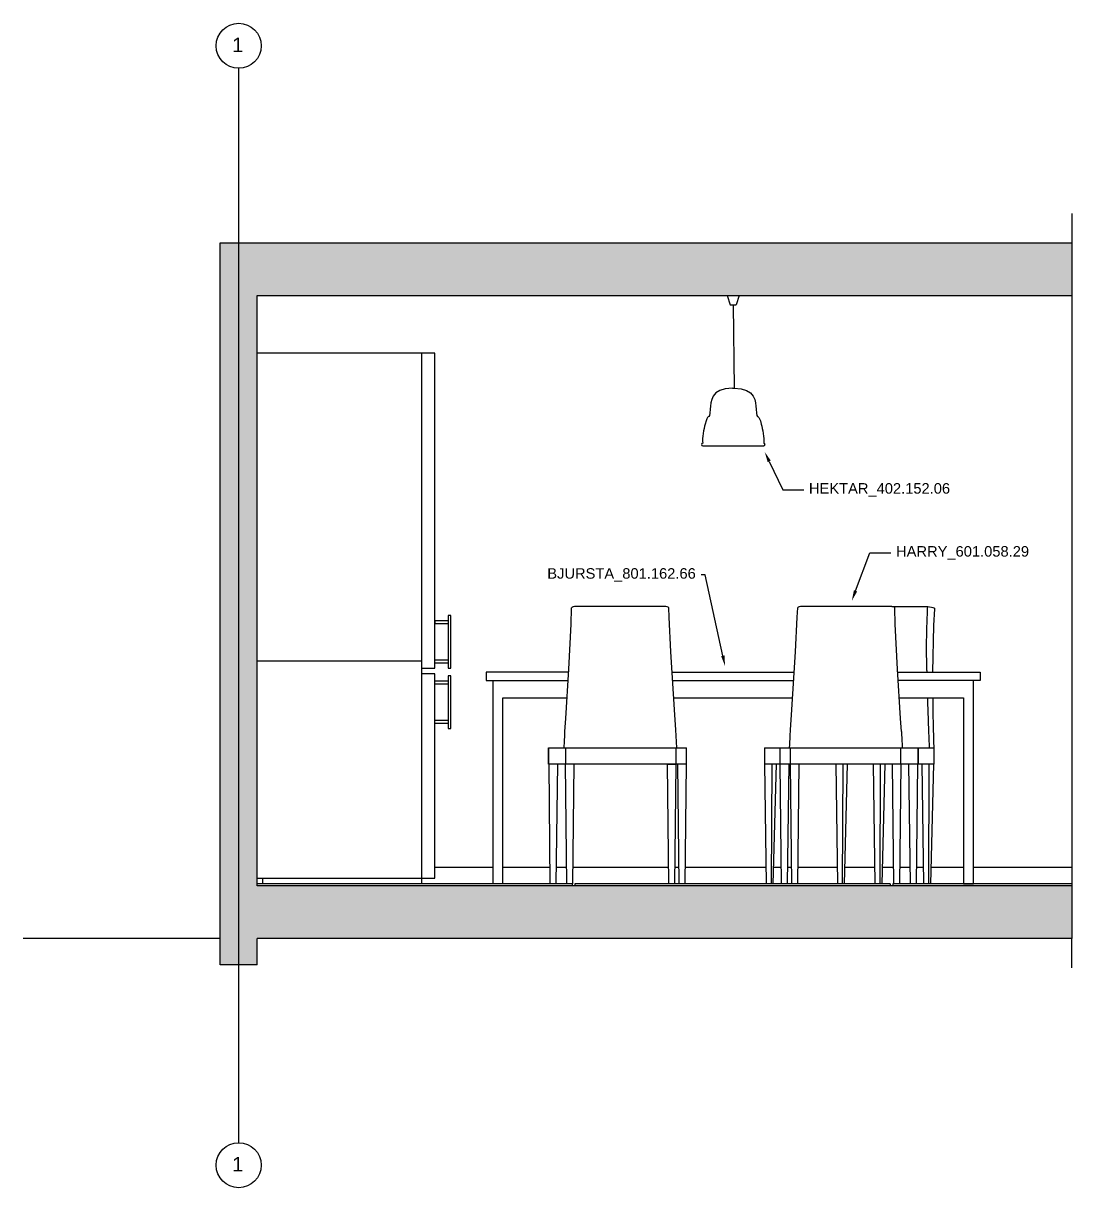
# Model space of a CAD drawing. Header units: millimetres. Extents: x 3813 to 53761, y -2555 to 21253.
# Drawn here: x 15625 to 19617, y 13359 to 17795 of the extents above; entities that cross this region are included whole.
import ezdxf
from ezdxf import colors
from ezdxf.entities.mleader import LeaderData, LeaderLine
from ezdxf.math import Vec2, Vec3

# ---------------------------------------------------------------- set-up
doc = ezdxf.new("R2010")
doc.units = ezdxf.units.MM
for name, color, linetype in [('1. Linee di taglio', 5, 'Continuous'), ('A-ANNO-TEXT', 3, 'Continuous'), ('A-WALL-FULL', 255, 'Continuous'), ('ARREDI_interni - furniture', 252, 'Continuous'), ('c', 8, 'Continuous'), ('SEZ', 4, 'Continuous'), ('WIDE_SEZ', 1, 'Continuous')]:
    doc.layers.add(name, color=color, linetype=linetype)
doc.styles.get("Standard").update_dxf_attribs({"font": 'arial.ttf'})

msp = doc.modelspace()

# ---------------------------------------------------------------- hatches: boundary and pattern name
at = {"true_color": 0xc7c8ca, "transparency": 33554623}
h = msp.add_hatch(color=9, dxfattribs=at)
h.dxf.hatch_style = 1
h.paths.add_polyline_path([(19616.5, 16958.4), (16375.4, 16958.4), (16375.4, 14308.4), (19616.5, 14308.4), (19616.5, 14508.4), (16515.4, 14508.4), (16515.4, 16758.4), (19616.5, 16758.4)])
h = msp.add_hatch(color=9, dxfattribs=at)
h.dxf.hatch_style = 1
h.paths.add_polyline_path([(16515.4, 14308.4), (16375.4, 14308.4), (16375.4, 14208.4), (16515.4, 14208.4)])

# ---------------------------------------------------------------- linework, layer by layer
at = {"color": 7}
for p, q in [((17192.4, 16538.4), (16515.4, 16538.4)), ((17142.4, 14516.4), (17142.4, 16538.4)), ((17192.4, 15338.4), (17192.4, 16538.4)), ((18324.7, 16405), (18331, 16405)), ((16515.4, 15366.4), (17142.4, 15366.4)), ((17142.4, 15338.4), (17192.4, 15338.4)), ((17192.4, 15316.4), (17142.4, 15316.4)), ((17192.4, 15296.4), (17192.4, 15316.4)), ((17192.4, 14538.4), (17192.4, 15308.4)), ((16535.4, 14538.4), (16535.4, 14516.4))]:
    msp.add_line(p, q, dxfattribs=at)
at = {"color": 8}
for p, q in [((17252.4, 15538.4), (17242.4, 15538.4)), ((17242.4, 15538.4), (17242.4, 15338.4)), ((17252.4, 15338.4), (17252.4, 15538.4)), ((17242.4, 15518.4), (17192.4, 15518.4)), ((17192.4, 15518.4), (17192.4, 15508.4)), ((17192.4, 15508.4), (17242.4, 15508.4)), ((17242.4, 15368.4), (17192.4, 15368.4)), ((17192.4, 15338.4), (17192.4, 15358.4)), ((17192.4, 15358.4), (17242.4, 15358.4)), ((17242.4, 15338.4), (17252.4, 15338.4)), ((17252.4, 15308.4), (17242.4, 15308.4)), ((17242.4, 15308.4), (17242.4, 15108.4)), ((17252.4, 15108.4), (17252.4, 15308.4)), ((17242.4, 15288.4), (17192.4, 15288.4)), ((17192.4, 15278.4), (17242.4, 15278.4)), ((17242.4, 15138.4), (17192.4, 15138.4)), ((17192.4, 15128.4), (17242.4, 15128.4)), ((17242.4, 15108.4), (17252.4, 15108.4)), ((17631.6, 14516.4), (17626.8, 14972.5)), ((17658.7, 14972.5), (17653.2, 14516.4)), ((17694.4, 14516.4), (17689.6, 14972.5)), ((17721.5, 14972.5), (17716, 14516.4)), ((18083.3, 14516.4), (18077.8, 14972.5)), ((18109.7, 14972.5), (18104.9, 14516.4)), ((18122.1, 14516.4), (18116.5, 14972.5)), ((18148.5, 14972.5), (18143.7, 14516.4)), ((18447.5, 14972.5), (18453.7, 14516.4)), ((18474.5, 14972.5), (18472, 14516.4)), ((18480.6, 14516.4), (18492.1, 14972.5)), ((18512, 14516.4), (18507.3, 14972.5)), ((18539.2, 14972.5), (18533.7, 14516.4)), ((18550.8, 14516.4), (18546, 14972.5)), ((18578, 14972.5), (18572.4, 14516.4)), ((18718.5, 14972.5), (18724.7, 14516.4)), ((18745.5, 14972.5), (18743, 14516.4)), ((18751.6, 14516.4), (18763.1, 14972.5)), ((18868.7, 14516.4), (18861.9, 14972.5)), ((18887, 14516.4), (18888.9, 14972.5)), ((18895.6, 14516.4), (18906.5, 14972.5)), ((18939.7, 14516.4), (18934.2, 14972.5)), ((18966.1, 14972.5), (18961.4, 14516.4)), ((19002.5, 14516.4), (18997, 14972.5)), ((19028.9, 14972.5), (19024.2, 14516.4)), ((19053.8, 14516.4), (19046.9, 14972.5)), ((19072.1, 14516.4), (19074, 14972.5)), ((19080.7, 14516.4), (19091.6, 14972.5))]:
    msp.add_line(p, q, dxfattribs=at)
at = {"color": 2}
for p, q in [((17715.4, 14516.4), (16515.4, 14516.4)), ((17715.4, 14516.4), (17715.4, 14508.4)), ((17725.4, 14516.4), (17725.4, 14508.4)), ((18925.4, 14516.4), (17725.4, 14516.4)), ((18925.4, 14516.4), (18925.4, 14508.4)), ((18935.4, 14516.4), (18935.4, 14508.4)), ((19616.5, 14516.4), (18935.4, 14516.4))]:
    msp.add_line(p, q, dxfattribs=at)
at = {"layer": 'A-WALL-FULL', "color": 7}
for p, q in [((16445.4, 16958.4), (16445.4, 17623.2)), ((16445.4, 14200.4), (16445.4, 16958.4)), ((18304.7, 16758.4), (18351, 16758.4)), ((18304.7, 16758.4), (18315.9, 16722.7)), ((18351, 16758.4), (18339.8, 16722.7)), ((18315.9, 16722.7), (18339.8, 16722.7)), ((18327.8, 16722.7), (18331, 16405)), ((18211.7, 16185), (18444, 16185)), ((16515.4, 14538.4), (17192.4, 14538.4)), ((16375.4, 14308.4), (15625.4, 14308.4)), ((16445.4, 13530.6), (16445.4, 14200.4))]:
    msp.add_line(p, q, dxfattribs=at)
at = {"layer": 'A-WALL-FULL', "color": 9}
for p, q in [((17412.6, 14578.4), (17192.4, 14578.4)), ((17630.9, 14578.4), (17450.5, 14578.4)), ((17693.7, 14578.4), (17653.9, 14578.4)), ((18082.5, 14578.4), (17716.8, 14578.4)), ((18121.3, 14578.4), (18105.6, 14578.4)), ((18452.8, 14578.4), (18144.4, 14578.4)), ((18511.4, 14578.4), (18482.1, 14578.4)), ((18550.2, 14578.4), (18534.4, 14578.4)), ((18723.9, 14578.4), (18573.2, 14578.4)), ((18867.8, 14578.4), (18753.2, 14578.4)), ((18939, 14578.4), (18897.1, 14578.4)), ((19001.8, 14578.4), (18962, 14578.4)), ((19052.8, 14578.4), (19024.8, 14578.4)), ((19205.2, 14578.4), (19082.2, 14578.4)), ((19616.5, 14578.4), (19243.2, 14578.4))]:
    msp.add_line(p, q, dxfattribs=at)
at = {"layer": 'A-WALL-FULL', "color": 1}
for p, q in [((16375.4, 14208.4), (16375.4, 14308.4)), ((16515.4, 14208.4), (16515.4, 14308.4)), ((16515.4, 14208.4), (16375.4, 14208.4))]:
    msp.add_line(p, q, dxfattribs=at)
at = {"layer": 'A-WALL-FULL', "color": 7}
for centre, start, end in [((18211.7, 16190), 90, 270), ((18444, 16190), 270, 90)]:
    msp.add_arc(centre, 5, start, end, dxfattribs=at)
for points in [[(18324.7, 16405), (18242.1, 16405), (18242.1, 16297.6), (18232.9, 16298.4), (18222.4, 16281.1), (18209.6, 16216.1), (18211.7, 16195)], [(18331, 16405), (18413.6, 16405), (18413.6, 16297.6), (18422.8, 16298.4), (18433.3, 16281.1), (18446.1, 16216.1), (18444, 16195)]]:
    msp.add_open_spline(points, degree=3, dxfattribs=at)
at = {"layer": 'ARREDI_interni - furniture', "color": 7}
for p, q in [((18071.4, 15572.5), (17723.9, 15572.5)), ((18931.9, 15572.5), (18584.4, 15572.5)), ((18931.9, 15572.5), (19068.4, 15572.5)), ((19075.8, 15571.5), (19082.5, 15570.3)), ((18095.4, 15322.6), (18560.3, 15322.6)), ((18954.6, 15322.6), (19267.8, 15322.6)), ((19267.8, 15322.6), (19267.8, 15291.2)), ((17412.6, 15291.2), (17412.6, 14516.4)), ((18097.7, 15291.2), (18558, 15291.2)), ((19267.8, 15291.2), (18956.6, 15291.2)), ((19243.2, 14516.4), (19243.2, 15291.2)), ((17450.5, 14516.4), (17450.5, 15224.8)), ((17450.5, 15224.8), (17694.8, 15224.8)), ((18102.4, 15224.8), (18553.4, 15224.8)), ((18960.9, 15224.8), (19205.2, 15224.8)), ((19205.2, 15224.8), (19205.2, 14516.4)), ((17624.2, 15034.4), (17624.2, 14972.5)), ((17624.2, 15034.4), (17624.3, 15034.4)), ((17624.3, 15034.4), (17689.6, 15034.4)), ((17624.3, 14972.5), (17624.3, 15034.4)), ((17689.6, 15034.4), (17689.6, 14972.5)), ((17689.7, 15034.4), (18109.6, 15034.4)), ((18109.7, 15033), (18109.7, 14972.5)), ((18113.1, 15034.4), (18150.4, 15034.4)), ((18150.4, 14972.5), (18150.4, 15034.4)), ((18150.4, 15034.4), (18150.4, 15034.4)), ((18447.5, 15034.4), (18447.5, 14972.5)), ((18447.5, 15034.4), (18456, 15034.4)), ((18451.2, 15034.4), (18452, 15034.4)), ((18456, 15034.4), (18505.4, 15034.4)), ((18505.3, 15034.4), (18505.3, 14972.5)), ((18505.3, 15034.4), (18505.4, 15034.4)), ((18505.4, 15034.4), (18542.7, 15034.4)), ((18542.7, 15034.4), (18543.9, 15034.4)), ((18543.9, 15034.4), (18546, 15034.4)), ((18546, 15034.4), (18546.1, 15034.4)), ((18546, 15033), (18546, 15034.4)), ((18546, 14972.5), (18546, 15033)), ((18546.1, 15034.4), (18966.1, 15034.4)), ((18966.1, 15034.4), (18966.1, 15034.4)), ((18966.1, 15034.4), (19031.4, 15034.4)), ((18966.1, 15033), (18966.1, 15034.4)), ((18966.1, 14972.5), (18966.1, 15033)), ((19031.4, 15034.4), (19031.5, 15034.4)), ((19031.4, 15034.4), (19031.4, 14972.5)), ((19031.5, 15034.4), (19081.3, 15034.4)), ((19031.6, 14972.5), (19031.6, 15034.4)), ((19081.5, 15034.4), (19091.4, 15034.4)), ((19091.5, 15034.4), (19091.6, 15034.4)), ((19091.6, 15034.4), (19091.6, 14972.5)), ((17624.3, 14972.5), (17624.2, 14972.5)), ((17626.8, 14972.5), (17624.3, 14972.5)), ((17689.6, 14972.5), (17626.8, 14972.5)), ((18109.7, 14972.5), (17689.6, 14972.5)), ((18077.8, 14972.5), (18109.7, 14972.5)), ((18150.4, 14972.5), (18109.7, 14972.5)), ((18505.4, 14972.5), (18447.5, 14972.5)), ((18546, 14972.5), (18505.4, 14972.5)), ((18966.1, 14972.5), (18546, 14972.5)), ((19028.9, 14972.5), (18966.1, 14972.5)), ((19091.6, 14972.5), (19031.5, 14972.5))]:
    msp.add_line(p, q, dxfattribs=at)
at = {"layer": 'ARREDI_interni - furniture'}
for p, q in [((18109.6, 15034.4), (18109.7, 15034.4)), ((18109.7, 15034.4), (18113.1, 15034.4)), ((18109.7, 15034.4), (18109.7, 15033)), ((18112, 15034.4), (18112, 15034.4)), ((18150.4, 14972.5), (18150.4, 14972.5)), ((18505.4, 14972.5), (18505.3, 14972.5)), ((19031.4, 14972.5), (19028.9, 14972.5)), ((19031.5, 14972.5), (19031.4, 14972.5)), ((19024.2, 14516.4), (19002.5, 14516.4)), ((19072.1, 14516.4), (19053.8, 14516.4)), ((19080.7, 14516.4), (19072.1, 14516.4)), ((19205.2, 14516.4), (19243.2, 14516.4))]:
    msp.add_line(p, q, dxfattribs=at)
at = {"layer": 'ARREDI_interni - furniture', "color": 2}
msp.add_line((18961.4, 14516.4), (18939.7, 14516.4), dxfattribs=at)
at = {"layer": 'ARREDI_interni - furniture', "color": 7}
for points in [[(17723.9, 15572.5), (17718.6, 15571.5), (17715, 15570.3), (17713.1, 15569), (17713.1, 15567.7)], [(18082.4, 15568.4), (18082.2, 15569), (18080.3, 15570.3), (18076.6, 15571.5), (18071.4, 15572.5)], [(18584.4, 15572.5), (18579.1, 15571.5), (18575.5, 15570.3), (18573.6, 15569), (18573.3, 15567.7)], [(18942.9, 15567.7), (18942.7, 15569), (18940.8, 15570.3), (18937.1, 15571.5), (18931.9, 15572.5)], [(19068.4, 15572.5), (19075.8, 15571.5)], [(19082.5, 15570.3), (19088.1, 15569), (19092.2, 15567.7), (19094.5, 15566.4), (19095, 15565.2)], [(17687.5, 15096.9), (17690.3, 15146.4), (17701.9, 15334.6), (17710.6, 15505.4), (17712.8, 15567.3), (17712.8, 15568.4)], [(18113.1, 15034.4), (18109.3, 15102.7), (18106.3, 15160.3), (18090.2, 15400.9), (18083.8, 15532.2), (18082.4, 15568.4)], [(18545.1, 15080.3), (18546.4, 15102.7), (18549.4, 15160.3), (18565.6, 15400.9), (18572, 15532.2), (18573.3, 15567.7)], [(18968.2, 15096.9), (18965.4, 15146.4), (18953.8, 15334.6), (18945.1, 15505.4), (18942.9, 15567.3), (18942.9, 15567.7)], [(19087.5, 15322.6), (19091.2, 15500.1), (19094.9, 15563.8), (19095, 15565.4)], [(17701.2, 15322.6), (17387.9, 15322.6), (17387.9, 15291.2), (17699.1, 15291.2)]]:
    msp.add_lwpolyline(points, dxfattribs=at)
for points in [[(19065.8, 15509.9), (19066.5, 15529), (19067.3, 15549.8), (19068.4, 15572.5)], [(19064.5, 15457.1), (19064.8, 15473.3), (19065.4, 15492.6), (19065.8, 15509.9)], [(19064.2, 15412.2), (19064.2, 15426.1), (19064.1, 15439.8), (19064.5, 15457.1)], [(19064.5, 15373.3), (19064.3, 15385.5), (19064.1, 15397.3), (19064.2, 15412.2)], [(19069.4, 15196.8), (19069, 15206.8), (19068.8, 15216.3), (19068.5, 15225.4)], [(19070.9, 15150.9), (19070.3, 15167.4), (19069.8, 15182.6), (19069.4, 15196.8)], [(19088.4, 15148.8), (19088.7, 15132.6), (19089, 15116.1), (19089.6, 15096)], [(17684.3, 15034.6), (17685.4, 15057.1), (17686.4, 15077.8), (17687.5, 15096.9)], [(18968.2, 15096.9), (18969.3, 15077.8), (18970.4, 15057.1), (18971.5, 15034.6)], [(19089.6, 15096), (19090.1, 15077.2), (19090.8, 15056.8), (19091.5, 15034.6)], [(18542.6, 15034.4), (18543.4, 15049.8), (18544.3, 15065.5), (18545.1, 15080.3)]]:
    msp.add_open_spline(points, degree=3, dxfattribs=at)
for points, knots in [([(19065.8, 15322.5), (19065.7, 15327.7), (19065.2, 15343.9), (19064.8, 15361.6), (19064.5, 15373.3)], [-0.4564839, -0.4564839, -0.4564839, -0.4564839, -0.4166667, -0.3333333, -0.3333333, -0.3333333, -0.3333333]), ([(19087.3, 15225.2), (19087.4, 15215.2), (19087.6, 15191.9), (19088.1, 15164.5), (19088.4, 15148.8)], [0.6826573, 0.6826573, 0.6826573, 0.6826573, 0.75, 0.8333333, 0.8333333, 0.8333333, 0.8333333]), ([(19075.6, 15034.6), (19074.5, 15057.1), (19072.8, 15099), (19071.4, 15134.3), (19070.9, 15150.9)], [-0.9981275, -0.9981275, -0.9981275, -0.9981275, -0.9166667, -0.8333333, -0.8333333, -0.8333333, -0.8333333])]:
    msp.add_open_spline(points, degree=3, knots=knots, dxfattribs=at)
at = {"layer": 'c', "color": 7}
for centre in [(16445.4, 17709), (16445.4, 13444.8)]:
    msp.add_circle(centre, 85.8, dxfattribs=at)
at = {"layer": 'SEZ', "color": 5}
for p, q in [((19616.5, 17070.8), (19616.5, 16958.4)), ((19616.5, 16958.4), (19616.5, 14308.4)), ((19616.5, 14196), (19616.5, 14308.4))]:
    msp.add_line(p, q, dxfattribs=at)
at = {"layer": 'WIDE_SEZ'}
for p, q in [((16375.4, 14308.4), (16375.4, 16958.4)), ((16515.4, 14508.4), (16515.4, 16758.4)), ((16515.4, 16758.4), (19616.5, 16758.4)), ((19616.5, 14508.4), (16515.4, 14508.4))]:
    msp.add_line(p, q, dxfattribs=at)
at = {"layer": 'WIDE_SEZ', "color": 5}
for p, q in [((16375.4, 16958.4), (19616.5, 16958.4)), ((19616.5, 14308.4), (16515.4, 14308.4))]:
    msp.add_line(p, q, dxfattribs=at)

# ---------------------------------------------------------------- texts
at = {"layer": '1. Linee di taglio'}
for p in [(16420.6, 17685.1), (16420.6, 13421)]:
    msp.add_text('1', height=55.1, dxfattribs=at).set_placement(p)

# ---------------------------------------------------------------- leaders
at = {"layer": 'A-ANNO-TEXT'}
ml = msp.add_multileader_mtext('Standard', dxfattribs=at)
ml.set_content('HEKTAR_402.152.06', color=256)
ml.set_leader_properties()
ml.build(insert=Vec2(0, 0))
ml.multileader.update_dxf_attribs({"arrow_head_size": 40})
ctx = ml.context
ctx.base_point, ctx.char_height, ctx.arrow_head_size, ctx.landing_gap_size, ctx.plane_origin = Vec3(18596.2, 16017.5), 40, 40, 20, Vec3(18236.1, 15265)
notes = []
notes.append((ctx, [(0, (1, 1, 0), (18516.2, 16017.5), (1, 0), 80, [(0, [(18447.9, 16161.9)], 0, [])])]))
ctx.mtext.insert, ctx.mtext.width, ctx.mtext.flow_direction = Vec3(18616.2, 16043), 537.271, 5
ml = msp.add_multileader_mtext('Standard', dxfattribs=at)
ml.set_content('HARRY_601.058.29', color=256)
ml.set_leader_properties()
ml.build(insert=Vec2(0, 0))
ml.multileader.update_dxf_attribs({"arrow_head_size": 40})
ctx = ml.context
ctx.base_point, ctx.char_height, ctx.arrow_head_size, ctx.landing_gap_size, ctx.plane_origin = Vec3(18927.9, 15777.6), 40, 40, 20, Vec3(18567.9, 15025.1)
notes.append((ctx, [(0, (1, 1, 0), (18847.9, 15777.6), (1, 0), 80, [(0, [(18779.6, 15595.1)], 0, [])])]))
ctx.mtext.insert, ctx.mtext.flow_direction = Vec3(18947.9, 15803.1), 5
ml = msp.add_multileader_mtext('Standard', dxfattribs=at)
ml.set_content('BJURSTA_801.162.66', color=256)
ml.set_leader_properties()
ml.build(insert=Vec2(0, 0))
ml.multileader.update_dxf_attribs({"arrow_head_size": 40})
ctx = ml.context
ctx.base_point, ctx.char_height, ctx.arrow_head_size, ctx.landing_gap_size, ctx.plane_origin = Vec3(17606.7, 15693.5), 40, 40, 20, Vec3(18501.5, 14941)
ctx.text_align_type = 2
notes.append((ctx, [(0, (1, 1, 0), (18221.4, 15693.5), (-1, 0), 16.1, [(0, [(18296.9, 15346.1)], 0, [])])]))
ctx.mtext.insert, ctx.mtext.alignment, ctx.mtext.flow_direction = Vec3(18185.4, 15719), 3, 5
for ctx, leaders in notes:
    for number, flags, end, landing, length, lines in leaders:
        leader = LeaderData()
        leader.index, (leader.has_last_leader_line, leader.has_dogleg_vector, leader.attachment_direction) = number, flags
        leader.last_leader_point, leader.dogleg_vector, leader.dogleg_length = Vec3(end), Vec3(landing), length
        for number, points, colour, breaks in lines:
            line = LeaderLine()
            line.index, line.vertices, line.color, line.breaks = number, Vec3.list(points), colors.encode_raw_color(colour), breaks
            leader.lines.append(line)
        ctx.leaders.append(leader)

doc.saveas('drawing.dxf')
